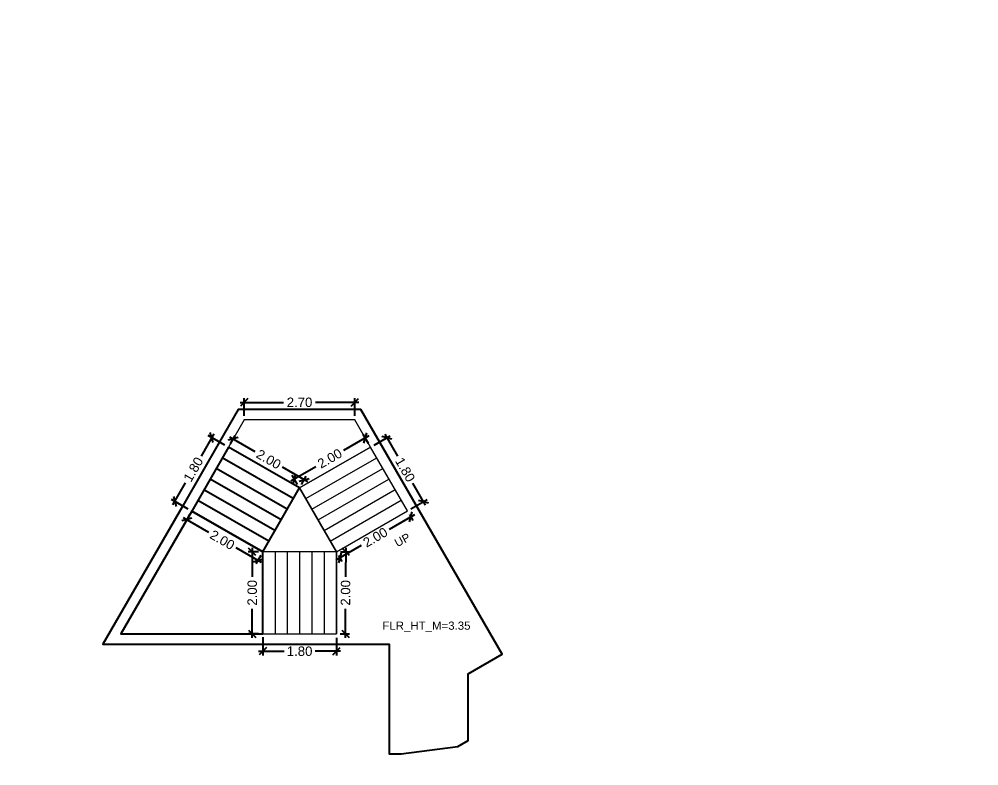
# Model space of a CAD drawing. Header units: metres. Extents: x 256329 to 886268, y -249371 to 355.
# Drawn here: x 287206.16 to 287229.59, y -1189.26 to -1171.03 of the extents above; entities that cross this region are included whole.
import ezdxf

# ---------------------------------------------------------------- set-up
doc = ezdxf.new("R2010")
doc.units = ezdxf.units.M
doc.header["$MEASUREMENT"] = 0
doc.header["$PDMODE"] = 35
doc.linetypes.add('CONTINOUS', pattern=[0])
doc.layers.get('0').update_dxf_attribs({"lineweight": 18})
doc.layers.get('Defpoints').update_dxf_attribs({"lineweight": 20})
doc.layers.add('A_TEXT', color=4, linetype='Continuous', lineweight=0, transparency=0.3)
for name, color, linetype in [('BLK_2_FLR_35_STAIR_2', 7, 'Continuous'), ('BLK_2_FLR_35_STAIR_2_FLIGHT_2', 7, 'Continuous'), ('BLK_2_FLR_35_STAIR_2_LANDING_2', 7, 'Continuous')]:
    doc.layers.add(name, color=color, linetype=linetype)
for name, color, linetype, lineweight in [('BLK_2_FLR_35_STAIR_2_FLIGHT_1', 1, 'Continuous', 0), ('BLK_2_FLR_35_STAIR_2_FLIGHT_3', 7, 'Continuous', 0), ('BLK_2_FLR_35_STAIR_2_LANDING_1', 7, 'Continuous', 0)]:
    doc.layers.add(name, color=color, linetype=linetype, lineweight=lineweight)
doc.styles.add('Arial', font='arial.ttf')
doc.styles.get("Standard").update_dxf_attribs({"font": 'arial.ttf'})
doc.dimstyles.new('METRIC DIM', dxfattribs={"dimtxt": 0.23, "dimasz": 0.18, "dimexe": 0.1, "dimexo": 0.1, "dimgap": 0.09, "dimtad": 0, "dimzin": 0, "dimdsep": 46, "dimtxsty": 'Standard', "dimblk": 'OBLIQUE', "dimcen": 0, "dimdle": 0.1, "dimclrd": 147, "dimclre": 147, "dimclrt": 7, "dimadec": 0, "dimazin": 0, "dimtfac": 1, "dimtofl": 0, "dimtmove": 0, "dimatfit": 2, "dimfxl": 0.125, "dimtolj": 1, "dimtzin": 0, "dimarcsym": 0})

# ---------------------------------------------------------------- blocks, each defined once
blk = doc.blocks.new('_Oblique')
at = {"color": 0, "linetype": 'ByBlock', "lineweight": -2}
blk.add_line((-0.5, -0.5), (0.5, 0.5), dxfattribs=at)
blk = doc.blocks.new('*D1984')
at = {"layer": 'BLK_2_FLR_35_STAIR_2_FLIGHT_2', "color": 147, "lineweight": -2, "transparency": 16777216}
for p, q in [((287210.913396, -1181.152524), (287210.603249, -1181.692261)), ((287211.185992, -1181.424499), (287210.776869, -1181.189406)), ((287209.916941, -1182.886617), (287210.227087, -1182.34688)), ((287210.289182, -1182.985182), (287209.880059, -1182.750089))]:
    blk.add_line(p, q, dxfattribs=at)
at = {"layer": 'Defpoints', "color": 0, "linetype": 'CONTINOUS', "transparency": 16777216}
for p in [(287211.272697, -1181.474322, 0.042641), (287209.966763, -1182.799912), (287210.375887, -1183.035005, 0.042641)]:
    blk.add_point(p, dxfattribs=at)
at = {"layer": 'BLK_2_FLR_35_STAIR_2_FLIGHT_2', "color": 147, "linetype": 'CONTINOUS', "lineweight": -2, "transparency": 16777216, "xscale": 0.18, "yscale": 0.18, "zscale": 0.18}
for p, rotation in [((287210.863573, -1181.239229), 60.117187), ((287209.966763, -1182.799912), 240.1171869999999)]:
    blk.add_blockref('_Oblique', p, dxfattribs=dict(at, rotation=rotation))
at = {"layer": 'BLK_2_FLR_35_STAIR_2_FLIGHT_2', "color": 7, "linetype": 'CONTINOUS', "transparency": 16777216, "insert": (287210.415168, -1182.019571), "char_height": 0.23, "attachment_point": 5, "rotation": 60.1171874}
blk.add_mtext('\\A1;1.80', dxfattribs=at)
blk = doc.blocks.new('*D1985')
at = {"layer": 'BLK_2_FLR_35_STAIR_2_LANDING_1', "color": 147, "lineweight": -2, "transparency": 16777216}
for p, q in [((287214.701502, -1181.202136), (287214.085576, -1181.55628)), ((287214.692102, -1181.386408), (287214.564964, -1181.16529)), ((287212.79296, -1182.299505), (287213.408886, -1181.945361)), ((287212.956943, -1182.384086), (287212.829806, -1182.162968))]:
    blk.add_line(p, q, dxfattribs=at)
at = {"layer": 'Defpoints', "color": 0, "linetype": 'CONTINOUS', "transparency": 16777216}
for p in [(287214.741948, -1181.473099, 0.042641), (287212.879651, -1182.24966), (287213.006789, -1182.470777, 0.042641)]:
    blk.add_point(p, dxfattribs=at)
at = {"layer": 'BLK_2_FLR_35_STAIR_2_LANDING_1', "color": 147, "linetype": 'CONTINOUS', "lineweight": -2, "transparency": 16777216, "xscale": 0.18, "yscale": 0.18, "zscale": 0.18}
for p, rotation in [((287214.61481, -1181.251981), 29.897956), ((287212.879651, -1182.24966), 209.897956)]:
    blk.add_blockref('_Oblique', p, dxfattribs=dict(at, rotation=rotation))
at = {"layer": 'BLK_2_FLR_35_STAIR_2_LANDING_1', "color": 7, "linetype": 'CONTINOUS', "transparency": 16777216, "insert": (287213.747231, -1181.75082), "char_height": 0.23, "attachment_point": 5, "rotation": 29.8979558}
blk.add_mtext('\\A1;2.00', dxfattribs=at)
blk = doc.blocks.new('*D1986')
at = {"layer": 'BLK_2_FLR_35_STAIR_2_FLIGHT_2', "color": 147, "lineweight": -2, "transparency": 16777216}
for p, q in [((287211.30133, -1181.22378), (287211.916685, -1181.577379)), ((287211.322519, -1181.387617), (287211.437858, -1181.186898)), ((287213.208832, -1182.319881), (287212.593478, -1181.966282)), ((287213.056612, -1182.384073), (287213.17195, -1182.183354))]:
    blk.add_line(p, q, dxfattribs=at)
at = {"layer": 'Defpoints', "color": 0, "linetype": 'CONTINOUS', "transparency": 16777216}
for p in [(287211.272697, -1181.474322, 0.042641), (287211.388035, -1181.273603), (287213.006789, -1182.470777, 0.042641)]:
    blk.add_point(p, dxfattribs=at)
at = {"layer": 'BLK_2_FLR_35_STAIR_2_FLIGHT_2', "color": 147, "linetype": 'CONTINOUS', "lineweight": -2, "transparency": 16777216, "xscale": 0.18, "yscale": 0.18, "zscale": 0.18}
for p, rotation in [((287211.388035, -1181.273603), 150.117187), ((287213.122127, -1182.270058), 330.117187)]:
    blk.add_blockref('_Oblique', p, dxfattribs=dict(at, rotation=rotation))
at = {"layer": 'BLK_2_FLR_35_STAIR_2_FLIGHT_2', "color": 7, "linetype": 'CONTINOUS', "transparency": 16777216, "insert": (287212.255081, -1181.771831), "char_height": 0.23, "attachment_point": 5, "rotation": 330.1171874}
blk.add_mtext('\\A1;2.00', dxfattribs=at)
blk = doc.blocks.new('*D1987')
at = {"layer": 'BLK_2_FLR_35_STAIR_2_FLIGHT_3', "color": 147, "lineweight": -2, "transparency": 16777216}
for p, q in [((287214.009978, -1184.031908), (287214.237258, -1184.032926)), ((287214.137706, -1183.932479), (287214.134529, -1184.642295)), ((287214.127857, -1186.132676), (287214.131035, -1185.42286)), ((287214.001025, -1186.032107), (287214.228304, -1186.033125))]:
    blk.add_line(p, q, dxfattribs=at)
at = {"layer": 'Defpoints', "color": 0, "linetype": 'CONTINOUS', "transparency": 16777216}
for p in [(287213.909979, -1184.031461, 0.042641), (287213.901026, -1186.03166, 0.042641), (287214.128305, -1186.032677)]:
    blk.add_point(p, dxfattribs=at)
at = {"layer": 'BLK_2_FLR_35_STAIR_2_FLIGHT_3', "color": 147, "linetype": 'CONTINOUS', "lineweight": -2, "transparency": 16777216, "xscale": 0.18, "yscale": 0.18, "zscale": 0.18}
for p, rotation in [((287214.137259, -1184.032478), 89.743523), ((287214.128305, -1186.032677), 269.743523)]:
    blk.add_blockref('_Oblique', p, dxfattribs=dict(at, rotation=rotation))
at = {"layer": 'BLK_2_FLR_35_STAIR_2_FLIGHT_3', "color": 7, "linetype": 'CONTINOUS', "transparency": 16777216, "insert": (287214.132782, -1185.032577), "char_height": 0.23, "attachment_point": 5, "rotation": 89.7435229}
blk.add_mtext('\\A1;2.00', dxfattribs=at)
blk = doc.blocks.new('*D1988')
at = {"layer": 'BLK_2_FLR_35_STAIR_2_FLIGHT_1', "color": 147, "lineweight": -2, "transparency": 16777216}
for p, q in [((287215.811911, -1183.127073), (287215.197497, -1183.48165)), ((287215.691637, -1183.118727), (287215.775282, -1183.263669)), ((287213.907013, -1184.226386), (287214.521427, -1183.871809)), ((287213.959963, -1184.118073), (287214.043608, -1184.263014))]:
    blk.add_line(p, q, dxfattribs=at)
at = {"layer": 'Defpoints', "color": 0, "linetype": 'CONTINOUS', "transparency": 16777216}
for p in [(287215.641653, -1183.032115, 0.042641), (287215.725299, -1183.177057), (287213.909979, -1184.031461, 0.042641)]:
    blk.add_point(p, dxfattribs=at)
at = {"layer": 'BLK_2_FLR_35_STAIR_2_FLIGHT_1', "color": 147, "linetype": 'CONTINOUS', "lineweight": -2, "transparency": 16777216, "xscale": 0.18, "yscale": 0.18, "zscale": 0.18}
for p, rotation in [((287215.725299, -1183.177057), 29.98915999999999), ((287213.993625, -1184.176402), 209.98916)]:
    blk.add_blockref('_Oblique', p, dxfattribs=dict(at, rotation=rotation))
at = {"layer": 'BLK_2_FLR_35_STAIR_2_FLIGHT_1', "color": 7, "linetype": 'CONTINOUS', "transparency": 16777216, "insert": (287214.859462, -1183.67673), "char_height": 0.23, "attachment_point": 5, "rotation": 29.9891596}
blk.add_mtext('\\A1;2.00', dxfattribs=at)
blk = doc.blocks.new('*D1989')
at = {"layer": 'BLK_2_FLR_35_STAIR_2_LANDING_2', "color": 147, "lineweight": -2, "transparency": 16777216}
for p, q in [((287210.326064, -1183.12171), (287210.206469, -1183.329836)), ((287210.169588, -1183.193308), (287210.784942, -1183.546907)), ((287212.077089, -1184.289409), (287211.461735, -1183.93581)), ((287212.060157, -1184.118165), (287211.940562, -1184.326291))]:
    blk.add_line(p, q, dxfattribs=at)
at = {"layer": 'Defpoints', "color": 0, "linetype": 'CONTINOUS', "transparency": 16777216}
for p in [(287210.375887, -1183.035005, 0.042641), (287210.256292, -1183.243131), (287212.109979, -1184.031461, 0.042641)]:
    blk.add_point(p, dxfattribs=at)
at = {"layer": 'BLK_2_FLR_35_STAIR_2_LANDING_2', "color": 147, "linetype": 'CONTINOUS', "lineweight": -2, "transparency": 16777216, "xscale": 0.18, "yscale": 0.18, "zscale": 0.18}
for p, rotation in [((287210.256292, -1183.243131), 150.117187), ((287211.990385, -1184.239586), 330.117187)]:
    blk.add_blockref('_Oblique', p, dxfattribs=dict(at, rotation=rotation))
at = {"layer": 'BLK_2_FLR_35_STAIR_2_LANDING_2', "color": 7, "linetype": 'CONTINOUS', "transparency": 16777216, "insert": (287211.123338, -1183.741359), "char_height": 0.23, "attachment_point": 5, "rotation": 330.1171874}
blk.add_mtext('\\A1;2.00', dxfattribs=at)
blk = doc.blocks.new('*D1990')
at = {"layer": 'BLK_2_FLR_35_STAIR_2_LANDING_2', "color": 147, "lineweight": -2, "transparency": 16777216}
for p, q in [((287212.009979, -1184.031461), (287211.754329, -1184.031461)), ((287211.854329, -1183.931461), (287211.854329, -1184.641174)), ((287211.854329, -1186.131461), (287211.854329, -1185.421747)), ((287212.009979, -1186.031461), (287211.754329, -1186.031461))]:
    blk.add_line(p, q, dxfattribs=at)
at = {"layer": 'Defpoints', "color": 0, "linetype": 'CONTINOUS', "transparency": 16777216}
for p in [(287212.109979, -1184.031461, 0.042641), (287211.854329, -1186.031461), (287212.109979, -1186.031461, 0.042641)]:
    blk.add_point(p, dxfattribs=at)
at = {"layer": 'BLK_2_FLR_35_STAIR_2_LANDING_2', "color": 147, "linetype": 'CONTINOUS', "lineweight": -2, "transparency": 16777216, "xscale": 0.18, "yscale": 0.18, "zscale": 0.18}
for p, rotation in [((287211.854329, -1184.031461), 90), ((287211.854329, -1186.031461), 270)]:
    blk.add_blockref('_Oblique', p, dxfattribs=dict(at, rotation=rotation))
at = {"layer": 'BLK_2_FLR_35_STAIR_2_LANDING_2', "color": 7, "linetype": 'CONTINOUS', "transparency": 16777216, "insert": (287211.854329, -1185.031461), "char_height": 0.23, "attachment_point": 5, "rotation": 90}
blk.add_mtext('\\A1;2.00', dxfattribs=at)
blk = doc.blocks.new('*D1991')
at = {"layer": 'BLK_2_FLR_35_STAIR_2_FLIGHT_1', "color": 147, "lineweight": -2, "transparency": 16777216}
for p, q in [((287214.82856, -1181.423116), (287215.224067, -1181.194869)), ((287215.087471, -1181.158241), (287215.398619, -1181.697401)), ((287216.087143, -1182.890481), (287215.775995, -1182.351321)), ((287215.728265, -1182.982131), (287216.123772, -1182.753885))]:
    blk.add_line(p, q, dxfattribs=at)
at = {"layer": 'Defpoints', "color": 0, "linetype": 'CONTINOUS', "transparency": 16777216}
for p in [(287214.741948, -1181.473099, 0.042641), (287216.03716, -1182.803869), (287215.641653, -1183.032115, 0.042641)]:
    blk.add_point(p, dxfattribs=at)
at = {"layer": 'BLK_2_FLR_35_STAIR_2_FLIGHT_1', "color": 147, "linetype": 'CONTINOUS', "lineweight": -2, "transparency": 16777216, "xscale": 0.18, "yscale": 0.18, "zscale": 0.18}
for p, rotation in [((287215.137455, -1181.244853), 119.98916), ((287216.03716, -1182.803869), 299.98916)]:
    blk.add_blockref('_Oblique', p, dxfattribs=dict(at, rotation=rotation))
at = {"layer": 'BLK_2_FLR_35_STAIR_2_FLIGHT_1', "color": 7, "linetype": 'CONTINOUS', "transparency": 16777216, "insert": (287215.587307, -1182.024361), "char_height": 0.23, "attachment_point": 5, "rotation": 299.9891596}
blk.add_mtext('\\A1;1.80', dxfattribs=at)
blk = doc.blocks.new('*D1992')
at = {"layer": 'BLK_2_FLR_35_STAIR_2_FLIGHT_3', "color": 147, "lineweight": -2, "transparency": 16777216}
for p, q in [((287212.109979, -1186.117662), (287212.109979, -1186.558639)), ((287213.909979, -1186.131461), (287213.909979, -1186.558639)), ((287212.009979, -1186.458639), (287212.632479, -1186.458639)), ((287214.009979, -1186.458639), (287213.387479, -1186.458639))]:
    blk.add_line(p, q, dxfattribs=at)
at = {"layer": 'Defpoints', "color": 0, "linetype": 'CONTINOUS', "transparency": 16777216}
for p in [(287212.109979, -1186.017662, 0.042641), (287213.909979, -1186.031461, 0.042641), (287212.109979, -1186.458639)]:
    blk.add_point(p, dxfattribs=at)
at = {"layer": 'BLK_2_FLR_35_STAIR_2_FLIGHT_3', "color": 147, "linetype": 'CONTINOUS', "lineweight": -2, "transparency": 16777216, "xscale": 0.18, "yscale": 0.18, "zscale": 0.18, "rotation": 180}
blk.add_blockref('_Oblique', (287212.109979, -1186.458639), dxfattribs=at)
at = {"layer": 'BLK_2_FLR_35_STAIR_2_FLIGHT_3', "color": 147, "linetype": 'CONTINOUS', "lineweight": -2, "transparency": 16777216, "xscale": 0.18, "yscale": 0.18, "zscale": 0.18}
blk.add_blockref('_Oblique', (287213.909979, -1186.458639), dxfattribs=at)
at = {"layer": 'BLK_2_FLR_35_STAIR_2_FLIGHT_3', "color": 7, "linetype": 'CONTINOUS', "transparency": 16777216, "insert": (287213.009979, -1186.458639), "char_height": 0.23, "attachment_point": 5}
blk.add_mtext('\\A1;1.80', dxfattribs=at)
blk = doc.blocks.new('*D1993')
at = {"layer": 'BLK_2_FLR_35_STAIR_2_LANDING_1', "color": 147, "lineweight": -2, "transparency": 16777216}
for p, q in [((287211.65969, -1180.710548), (287211.65969, -1180.280669)), ((287214.35863, -1180.709884), (287214.35863, -1180.280669)), ((287211.55969, -1180.380669), (287212.618873, -1180.380669)), ((287214.45863, -1180.380669), (287213.399446, -1180.380669))]:
    blk.add_line(p, q, dxfattribs=at)
at = {"layer": 'Defpoints', "color": 0, "linetype": 'CONTINOUS', "transparency": 16777216}
for p in [(287211.65969, -1180.380669), (287211.65969, -1180.810548, 0.042641), (287214.35863, -1180.809884, 0.042641)]:
    blk.add_point(p, dxfattribs=at)
at = {"layer": 'BLK_2_FLR_35_STAIR_2_LANDING_1', "color": 147, "linetype": 'CONTINOUS', "lineweight": -2, "transparency": 16777216, "xscale": 0.18, "yscale": 0.18, "zscale": 0.18, "rotation": 180}
blk.add_blockref('_Oblique', (287211.65969, -1180.380669), dxfattribs=at)
at = {"layer": 'BLK_2_FLR_35_STAIR_2_LANDING_1', "color": 147, "linetype": 'CONTINOUS', "lineweight": -2, "transparency": 16777216, "xscale": 0.18, "yscale": 0.18, "zscale": 0.18}
blk.add_blockref('_Oblique', (287214.35863, -1180.380669), dxfattribs=at)
at = {"layer": 'BLK_2_FLR_35_STAIR_2_LANDING_1', "color": 7, "linetype": 'CONTINOUS', "transparency": 16777216, "insert": (287213.00916, -1180.380669), "char_height": 0.23, "attachment_point": 5}
blk.add_mtext('\\A1;2.70', dxfattribs=at)

msp = doc.modelspace()

# ---------------------------------------------------------------- linework, layer by layer
at = {"color": 5, "linetype": 'CONTINOUS'}
for p, q in [((287212.109979, -1184.031461, 0.085282), (287213.006789, -1182.470777, 0.085282)), ((287213.909979, -1184.031461, 0.085282), (287212.109979, -1184.031461, 0.085282))]:
    msp.add_line(p, q, dxfattribs=at)
at = {"color": 5, "linetype": 'CONTINOUS', "elevation": 0.085282}
msp.add_lwpolyline([(287213.909979, -1184.031461), (287213.006789, -1182.470777)], dxfattribs=at)
at = {"layer": 'BLK_2_FLR_35_STAIR_2', "color": 7, "linetype": 'CONTINOUS', "elevation": 0.085282}
msp.add_lwpolyline([(287214.504825, -1180.55653), (287211.514131, -1180.557265), (287211.053454, -1181.347421), (287210.156385, -1182.908556), (287208.205575, -1186.286442), (287215.197977, -1186.283416), (287215.198647, -1188.960008), (287215.487939, -1188.959935), (287216.873121, -1188.78237), (287217.126454, -1188.636159), (287217.126142, -1187.013218), (287217.957107, -1186.533008)], close=True, dxfattribs=at)
at = {"layer": 'BLK_2_FLR_35_STAIR_2_FLIGHT_1', "color": 3, "linetype": 'CONTINOUS'}
for p, q in [((287213.006789, -1182.470777, 0.085282), (287214.741948, -1181.473099, 0.085282)), ((287213.160225, -1182.732281, 0.085282), (287214.891899, -1181.732935, 0.085282)), ((287213.310176, -1182.992117, 0.085282), (287215.04185, -1181.992771, 0.085282)), ((287213.460127, -1183.251953, 0.085282), (287215.1918, -1182.252607, 0.085282)), ((287213.610078, -1183.511789, 0.085282), (287215.341751, -1182.512443, 0.085282)), ((287213.760028, -1183.771625, 0.085282), (287215.491702, -1182.772279, 0.085282)), ((287213.909979, -1184.031461, 0.085282), (287215.641653, -1183.032115, 0.085282))]:
    msp.add_line(p, q, dxfattribs=at)
at = {"layer": 'BLK_2_FLR_35_STAIR_2_FLIGHT_1', "color": 7, "ltscale": 0.05, "elevation": 0.085282}
msp.add_lwpolyline([(287213.006789, -1182.470777), (287213.909979, -1184.031461), (287215.641653, -1183.032115), (287214.741948, -1181.473099), (287213.006789, -1182.470777)], dxfattribs=at)
at = {"layer": 'BLK_2_FLR_35_STAIR_2_FLIGHT_2', "color": 3, "linetype": 'CONTINOUS'}
for p, q in [((287213.006789, -1182.470777, 0.085282), (287211.272697, -1181.474322, 0.085282)), ((287212.857321, -1182.730891, 0.085282), (287211.123228, -1181.734436, 0.085282)), ((287212.707852, -1182.991005, 0.085282), (287210.97376, -1181.99455, 0.085282)), ((287212.558384, -1183.251119, 0.085282), (287210.824292, -1182.254664, 0.085282)), ((287212.408916, -1183.511233, 0.085282), (287210.674823, -1182.514778, 0.085282)), ((287212.259448, -1183.771347, 0.085282), (287210.525355, -1182.774891, 0.085282)), ((287212.109979, -1184.031461, 0.085282), (287210.375887, -1183.035005, 0.085282))]:
    msp.add_line(p, q, dxfattribs=at)
at = {"layer": 'BLK_2_FLR_35_STAIR_2_FLIGHT_2', "color": 7, "linetype": 'CONTINOUS', "elevation": 0.085282}
msp.add_lwpolyline([(287211.272697, -1181.474322), (287210.375887, -1183.035005), (287212.109979, -1184.031461), (287213.006789, -1182.470777), (287211.272697, -1181.474322)], dxfattribs=at)
at = {"layer": 'BLK_2_FLR_35_STAIR_2_FLIGHT_3', "color": 3, "linetype": 'CONTINOUS'}
for p, q in [((287212.109979, -1184.031461, 0.085282), (287212.109979, -1186.031461, 0.085282)), ((287212.409979, -1184.031461, 0.085282), (287212.409979, -1186.031461, 0.085282)), ((287212.709979, -1184.031461, 0.085282), (287212.709979, -1186.031461, 0.085282)), ((287213.009979, -1184.031461, 0.085282), (287213.009979, -1186.031461, 0.085282)), ((287213.309979, -1184.031461, 0.085282), (287213.309979, -1186.031461, 0.085282)), ((287213.609979, -1184.031461, 0.085282), (287213.609979, -1186.031461, 0.085282)), ((287213.909979, -1184.031461, 0.085282), (287213.909979, -1186.031461, 0.085282))]:
    msp.add_line(p, q, dxfattribs=at)
at = {"layer": 'BLK_2_FLR_35_STAIR_2_FLIGHT_3', "color": 7, "linetype": 'CONTINOUS', "elevation": 0.085282}
msp.add_lwpolyline([(287213.909979, -1184.031461), (287212.109979, -1184.031461), (287212.109979, -1186.031461), (287213.909979, -1186.031461)], close=True, dxfattribs=at)
at = {"layer": 'BLK_2_FLR_35_STAIR_2_LANDING_1', "ltscale": 0.05, "elevation": 0.085282}
msp.add_lwpolyline([(287214.35863, -1180.809884), (287211.65969, -1180.810548), (287211.272697, -1181.474322), (287213.006789, -1182.470777), (287214.741948, -1181.473099), (287214.35863, -1180.809884)], dxfattribs=at)
at = {"layer": 'BLK_2_FLR_35_STAIR_2_LANDING_2', "ltscale": 0.05, "elevation": 0.085282}
msp.add_lwpolyline([(287212.109979, -1184.031461), (287210.375887, -1183.035005), (287208.644945, -1186.032184), (287212.109979, -1186.032184), (287212.109979, -1184.031461)], dxfattribs=at)

# ---------------------------------------------------------------- texts
at = {"layer": 'A_TEXT', "lineweight": 0, "insert": (287214.272129, -1184.523939, 0.085282), "char_height": 0.2, "width": 2.485498, "attachment_point": 7, "rotation": 28.1279772, "style": 'Arial'}
msp.add_mtext('\\pxi2.2673,qc;UP', dxfattribs=at)
at = {"layer": 'BLK_2_FLR_35_STAIR_2', "color": 7, "linetype": 'CONTINOUS', "insert": (287217.182138, -1185.733459, 0.042641), "char_height": 0.2, "attachment_point": 3}
msp.add_mtext_dynamic_manual_height_columns('FLR_HT_M=3.35', width=2.272281, gutter_width=0.405, heights=[0.300679], dxfattribs=at)

# ---------------------------------------------------------------- dimensions: what is measured, and where the dimension line sits
at = {"layer": 'BLK_2_FLR_35_STAIR_2_FLIGHT_1', "color": 1, "linetype": 'CONTINOUS'}
dim = msp.add_aligned_dim(p1=(287214.741948, -1181.473099, 0.085282), p2=(287215.641653, -1183.032115, 0.085282), distance=0.456642, dimstyle='METRIC DIM', override={"dimfxl": 0.18}, dxfattribs=at)
dim.commit()
dim.dimension.update_dxf_attribs({"geometry": '*D1991', "text_midpoint": (287215.587307, -1182.024361, 0.042641)})
at = {"layer": 'BLK_2_FLR_35_STAIR_2_FLIGHT_1', "color": 2, "linetype": 'CONTINOUS'}
dim = msp.add_aligned_dim(p1=(287213.909979, -1184.031461, 0.085282), p2=(287215.641653, -1183.032115, 0.085282), distance=-0.167346, dimstyle='METRIC DIM', override={"dimfxl": 0.18}, dxfattribs=at)
dim.commit()
dim.dimension.update_dxf_attribs({"geometry": '*D1988', "text_midpoint": (287214.859462, -1183.67673, 0.042641)})
at = {"layer": 'BLK_2_FLR_35_STAIR_2_FLIGHT_2', "color": 1, "linetype": 'CONTINOUS'}
dim = msp.add_aligned_dim(p1=(287211.272697, -1181.474322, 0.085282), p2=(287210.375887, -1183.035005, 0.085282), distance=-0.471859, dimstyle='METRIC DIM', override={"dimfxl": 0.18}, dxfattribs=at)
dim.commit()
dim.dimension.update_dxf_attribs({"geometry": '*D1984', "text_midpoint": (287210.415168, -1182.019571, 0.042641)})
at = {"layer": 'BLK_2_FLR_35_STAIR_2_FLIGHT_2', "color": 2, "linetype": 'CONTINOUS'}
dim = msp.add_aligned_dim(p1=(287213.006789, -1182.470777, 0.085282), p2=(287211.272697, -1181.474322, 0.085282), distance=-0.231497, dimstyle='METRIC DIM', override={"dimfxl": 0.18}, dxfattribs=at)
dim.commit()
dim.dimension.update_dxf_attribs({"geometry": '*D1986', "text_midpoint": (287212.255081, -1181.771831, 0.042641)})
at = {"layer": 'BLK_2_FLR_35_STAIR_2_FLIGHT_3', "color": 2, "linetype": 'CONTINOUS'}
dim = msp.add_aligned_dim(p1=(287213.909979, -1184.031461, 0.085282), p2=(287213.901026, -1186.03166, 0.085282), distance=0.227281, dimstyle='METRIC DIM', override={"dimfxl": 0.18}, dxfattribs=at)
dim.commit()
dim.dimension.update_dxf_attribs({"geometry": '*D1987', "text_midpoint": (287214.132782, -1185.032577, 0.042641)})
at = {"layer": 'BLK_2_FLR_35_STAIR_2_FLIGHT_3', "color": 1, "linetype": 'CONTINOUS'}
dim = msp.add_linear_dim(base=(287212.109979, -1186.458639, 0.042641), p1=(287213.909979, -1186.031461, 0.085282), p2=(287212.109979, -1186.017662, 0.085282), angle=180, dimstyle='METRIC DIM', override={"dimfxl": 0.18}, dxfattribs=at)
dim.commit()
dim.dimension.update_dxf_attribs({"geometry": '*D1992', "text_midpoint": (287213.009979, -1186.458639, 0.042641)})
at = {"layer": 'BLK_2_FLR_35_STAIR_2_LANDING_1', "color": 1, "linetype": 'CONTINOUS'}
dim = msp.add_linear_dim(base=(287211.65969, -1180.380669, 0.042641), p1=(287214.35863, -1180.809884, 0.085282), p2=(287211.65969, -1180.810548, 0.085282), angle=180, dimstyle='METRIC DIM', override={"dimfxl": 0.18}, dxfattribs=at)
dim.commit()
dim.dimension.update_dxf_attribs({"geometry": '*D1993', "text_midpoint": (287213.00916, -1180.380669, 0.042641)})
at = {"layer": 'BLK_2_FLR_35_STAIR_2_LANDING_1', "color": 2, "linetype": 'CONTINOUS'}
dim = msp.add_aligned_dim(p1=(287214.741948, -1181.473099, 0.085282), p2=(287213.006789, -1182.470777, 0.085282), distance=-0.255062, dimstyle='METRIC DIM', override={"dimfxl": 0.18}, dxfattribs=at)
dim.commit()
dim.dimension.update_dxf_attribs({"geometry": '*D1985', "text_midpoint": (287213.747231, -1181.75082, 0.042641)})
at = {"layer": 'BLK_2_FLR_35_STAIR_2_LANDING_2', "color": 1, "linetype": 'CONTINOUS'}
dim = msp.add_aligned_dim(p1=(287212.109979, -1184.031461, 0.085282), p2=(287210.375887, -1183.035005, 0.085282), distance=0.24004, dimstyle='METRIC DIM', override={"dimfxl": 0.18}, dxfattribs=at)
dim.commit()
dim.dimension.update_dxf_attribs({"geometry": '*D1989', "text_midpoint": (287211.123338, -1183.741359, 0.042641)})
at = {"layer": 'BLK_2_FLR_35_STAIR_2_LANDING_2', "color": 2, "linetype": 'CONTINOUS'}
dim = msp.add_aligned_dim(p1=(287212.109979, -1184.031461, 0.085282), p2=(287212.109979, -1186.031461, 0.085282), distance=-0.25565, dimstyle='METRIC DIM', override={"dimfxl": 0.18}, dxfattribs=at)
dim.commit()
dim.dimension.update_dxf_attribs({"geometry": '*D1990', "text_midpoint": (287211.854329, -1185.031461, 0.042641)})

doc.saveas('drawing.dxf')
